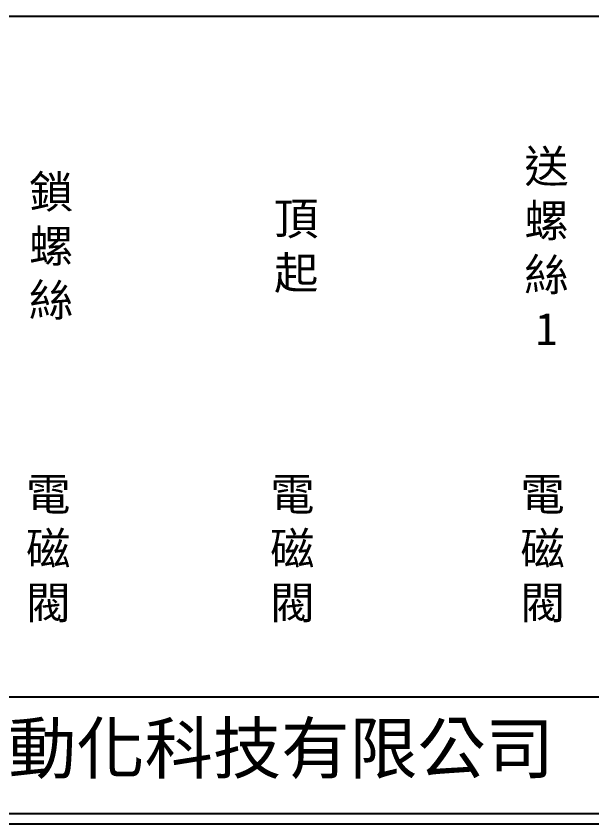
# Model space of a CAD drawing. Extents: x 926 to 1213, y 3 to 207.
# Drawn here: x 989.8 to 1058.9, y 3 to 100 of the extents above; entities that cross this region are included whole.
import ezdxf

# ---------------------------------------------------------------- set-up
doc = ezdxf.new("R2010")
doc.units = 0
doc.layers.add('圖框層', color=7, linetype='CONTINUOUS')
doc.layers.add('標尺寸層', color=3, linetype='CONTINUOUS')
doc.styles.add('CNS', font='romanc.shx', dxfattribs={"bigfont": 'chineset.shx'})
doc.styles.add('STSL', font='kaiu.ttf')

msp = doc.modelspace()

# ---------------------------------------------------------------- linework, layer by layer
at = {"layer": '圖框層', "color": 7}
for p, q in [((926.992, 18.25), (1211.493, 18.25)), ((926.992, 4.25), (1211.493, 4.25)), ((925.742, 3), (1212.742, 3))]:
    msp.add_line(p, q, dxfattribs=at)
at = {"layer": '標尺寸層', "color": 7}
msp.add_line((930.49, 99.958), (1208.361, 99.958), dxfattribs=at)

# ---------------------------------------------------------------- texts
at = {"layer": '圖框層', "color": 4, "style": 'STSL'}
msp.add_text('泓陞自動化科技有限公司', height=6, dxfattribs=at).set_placement((964.346, 9.076))
at = {"layer": '標尺寸層', "color": 7, "char_height": 3.9, "attachment_point": 5, "style": 'CNS'}
for s, insert, width in [('{\\fDFKai-SB|b0|i0|c136|p65;送螺絲1}', (1053.475, 72.165), 2.84806), ('{\\fDFKai-SB|b0|i0|c136|p65;鎖螺絲}', (994.046, 72.165), 2.84806), ('{\\fDFKai-SB|b0|i0|c136|p65;頂起}', (1023.448, 72.165), 2.84806), ('{\\fDFKai-SB|b0|i0|c136|p65;電磁閥}', (993.701, 35.841), 8.6627), ('{\\fDFKai-SB|b0|i0|c136|p65;電磁閥}', (1022.977, 35.841), 8.6627), ('{\\fDFKai-SB|b0|i0|c136|p65;電磁閥}', (1053.004, 35.841), 8.6627)]:
    msp.add_mtext(s, dxfattribs=dict(at, insert=insert, width=width))

doc.saveas('drawing.dxf')
